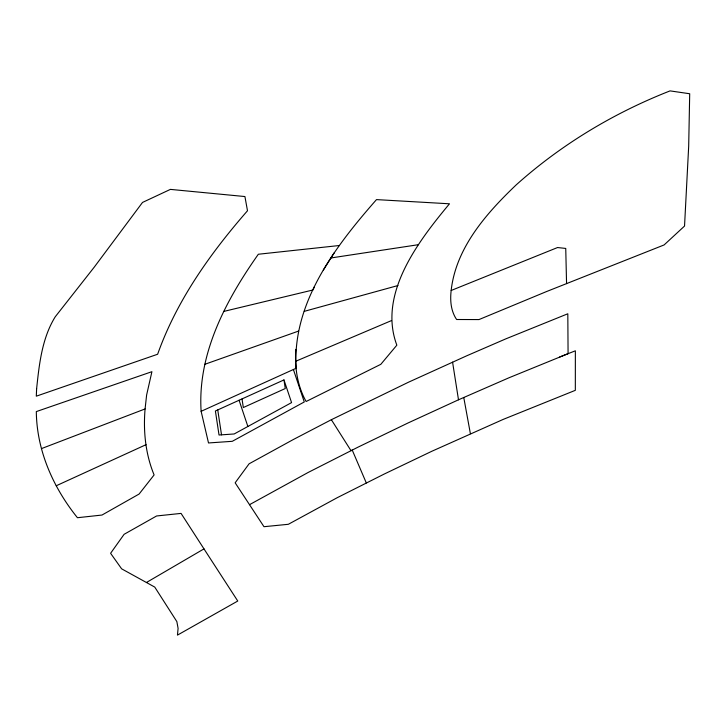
<?xml version="1.0" encoding="UTF-8"?>
<svg xmlns="http://www.w3.org/2000/svg" width="726" height="726" viewBox="0 0 726 726"><rect width="100%" height="100%" fill="white"/><g stroke="black" fill="none" stroke-linecap="round" stroke-linejoin="round"><path stroke-width="1.09" d="M295.781 349.378C294.656 367.265 297.233 385.724 306.127 401.505L380.823 364.316L396.841 345.177C377.665 293.876 418.557 241.005 449.485 203.797L376.495 199.605C335.603 246.132 292.006 302.842 296.135 368.264L201.129 411.315L208.507 442.96L232.275 441.317L304.276 401.959L293.395 369.498M145.082 408.938C143.167 431.217 145.518 454.158 154.103 474.94L139.102 494.043L102.003 515.043L77.446 517.72C53.252 487.681 36.708 450.574 36.318 411.588L151.916 371.685L146.625 394.989L145.082 408.938L41.518 448.586M451.164 290.482C449.993 300.464 450.828 310.973 456.609 319.504L478.978 319.576L546.533 291.553L664.099 244.943L684.536 226.058L688.684 146.235L689.7 93.745L670.062 90.886C613.851 112.902 561.198 144.547 516.204 184.876C486.338 213.371 455.883 247.766 451.164 290.482L557.55 247.539L565.745 248.437L566.561 283.63M339.414 245.506L258.338 254.245C226.158 299.883 197.327 353.689 201.129 411.315M314.331 286.942L312.97 289.983L223.717 311.436M323.333 270.081L334.142 252.92M146.425 582.506L203.979 548.883L237.765 601.028L177.462 635.114L178.097 628.398L176.854 621.601L154.756 587.089L121.632 568.83L110.597 553.294L124.11 534.309L156.607 515.968L181.064 513.4L203.979 548.883M249.517 504.679L308.151 472.463L357.954 447.189L408.103 422.94L458.496 399.799L509.008 377.765L568.077 353.671L567.814 313.777L505.786 338.879L466.854 355.74L408.529 382.194L331.365 419.71L293.177 439.611L249.091 463.805L235.151 482.799L263.974 526.704L288.331 524.299L337.2 497.709L384.308 474.005L431.716 451.318L503.2 419.401L575.328 390.325L575.364 350.812L559.619 357.02M56.247 485.758L146.044 444.675M283.966 379.916L215.395 410.989L219.025 435.01L234.189 433.966L291.571 402.603L283.966 379.916L285.264 388.537L243.328 407.54L242.021 398.928M295.591 361.321L391.523 320.574M204.732 364.334L298.595 331.074M304.294 311.336L397.939 285.545M331.002 257.948L418.367 244.698M331.365 419.71L351.021 450.701L352.237 450.084L366.312 482.962M239.081 400.262L247.875 426.489M463.769 397.512L470.394 433.703M452.579 362.138L458.496 399.799M217.746 409.927L221.521 434.838M36.627 388.682L36.3 396.178L157.633 354.243C176.727 300.446 210.25 253.438 247.493 210.758L244.916 196.546L170.41 189.386L142.514 202.436L94.235 267.159L55.24 316.79C42.026 338.08 39.204 364.189 36.627 388.682"/></g></svg>
